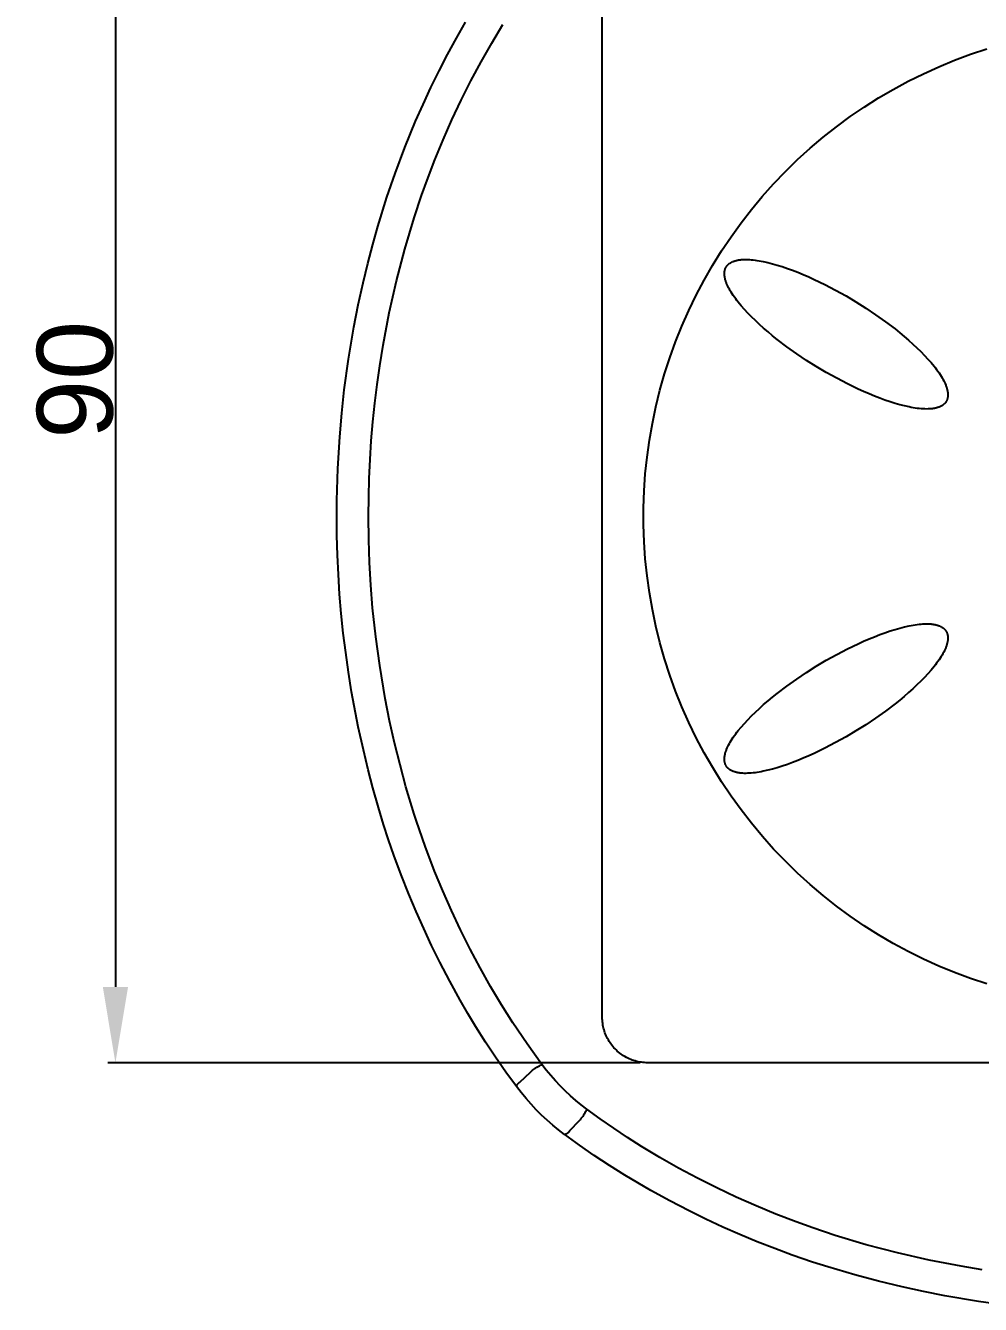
# Model space of a CAD drawing. Header units: millimetres. Extents: x -5 to 5638, y -16 to 780.
# Drawn here: x 2654.8 to 2717.7, y 413 to 497.2 of the extents above; entities that cross this region are included whole.
import ezdxf

# ---------------------------------------------------------------- set-up
doc = ezdxf.new("R2010")
doc.units = ezdxf.units.MM
doc.header["$MEASUREMENT"] = 0
doc.layers.add('DEFAULT', color=7, linetype='Continuous')
doc.layers.add('OUTLINE', color=2, linetype='Continuous')
doc.styles.add('ARIAL', font='arial.ttf')
doc.dimstyles.new('DIMENSION STYLE 01', dxfattribs={"dimtxt": 5, "dimasz": 5, "dimexe": 0.5, "dimexo": 0.5, "dimgap": 0.09, "dimtad": 1, "dimtoh": 1, "dimdec": 0, "dimzin": 0, "dimdsep": 46, "dimtxsty": 'ARIAL', "dimcen": 0.5, "dimadec": 1, "dimazin": 0, "dimtfac": 1, "dimtdec": 4, "dimtofl": 0, "dimtmove": 0, "dimatfit": 3, "dimfxl": 1, "dimtolj": 1, "dimtzin": 0, "dimarcsym": 0})

# ---------------------------------------------------------------- blocks, each defined once
blk = doc.blocks.new('*D20')
at = {"layer": 'DEFAULT', "color": 0, "lineweight": -2, "transparency": 16777216}
for p, q in [((2692.307, 518.894), (2660.216, 518.894)), ((2660.716, 513.894), (2660.716, 433.894)), ((2695.307, 428.894), (2660.216, 428.894))]:
    blk.add_line(p, q, dxfattribs=at)
at = {"layer": 'DEFAULT', "color": 0, "transparency": 16777216}
for points in [[(2659.883, 513.894), (2661.55, 513.894), (2660.716, 518.894)], [(2659.883, 433.894), (2661.55, 433.894), (2660.716, 428.894)]]:
    blk.add_solid(points, dxfattribs=at)
at = {"layer": 'Defpoints', "color": 0, "transparency": 16777216}
for p in [(2692.807, 518.894), (2660.716, 428.894), (2695.807, 428.894)]:
    blk.add_point(p, dxfattribs=at)
at = {"layer": 'DEFAULT', "color": 0, "transparency": 16777216, "insert": (2658.073, 473.894), "char_height": 5, "attachment_point": 5, "rotation": 90, "style": 'ARIAL'}
blk.add_mtext('\\A1;90', dxfattribs=at)

msp = doc.modelspace()

# ---------------------------------------------------------------- linework, layer by layer
at = {"layer": 'OUTLINE'}
for p, q in [((2692.807, 431.894), (2692.807, 518.894)), ((2683.196, 496.404), (2683.801, 497.462)), ((2685.524, 496.081), (2686.258, 497.299)), ((2682.613, 495.333), (2683.196, 496.404)), ((2684.821, 494.843), (2685.524, 496.081)), ((2717.088, 495.344), (2718.151, 495.698)), ((2682.052, 494.25), (2682.613, 495.333)), ((2684.148, 493.587), (2684.821, 494.843)), ((2715.001, 494.527), (2716.037, 494.954)), ((2716.037, 494.954), (2717.088, 495.344)), ((2681.513, 493.154), (2682.052, 494.25)), ((2712.976, 493.567), (2713.98, 494.065)), ((2713.98, 494.065), (2715.001, 494.527)), ((2680.997, 492.046), (2681.513, 493.154)), ((2683.508, 492.313), (2684.148, 493.587)), ((2711.023, 492.47), (2711.99, 493.035)), ((2711.99, 493.035), (2712.976, 493.567)), ((2682.899, 491.022), (2683.508, 492.313)), ((2710.076, 491.87), (2711.023, 492.47)), ((2680.503, 490.928), (2680.997, 492.046)), ((2709.151, 491.239), (2710.076, 491.87)), ((2679.794, 489.204), (2680.503, 490.928)), ((2682.322, 489.715), (2682.899, 491.022)), ((2707.368, 489.881), (2708.247, 490.575)), ((2708.247, 490.575), (2709.151, 491.239)), ((2681.778, 488.393), (2682.322, 489.715)), ((2706.513, 489.157), (2707.368, 489.881)), ((2679.152, 487.497), (2679.794, 489.204)), ((2705.684, 488.403), (2706.513, 489.157)), ((2681.265, 487.056), (2681.778, 488.393)), ((2704.881, 487.621), (2705.684, 488.403)), ((2678.613, 485.93), (2679.152, 487.497)), ((2704.106, 486.812), (2704.881, 487.621)), ((2680.902, 486.042), (2681.265, 487.056)), ((2703.36, 485.976), (2704.106, 486.812)), ((2678.011, 483.99), (2678.613, 485.93)), ((2680.408, 484.559), (2680.902, 486.042)), ((2702.643, 485.115), (2703.36, 485.976)), ((2679.789, 482.496), (2680.408, 484.559)), ((2701.956, 484.229), (2702.643, 485.115)), ((2677.678, 482.817), (2678.011, 483.99)), ((2701.301, 483.32), (2701.956, 484.229)), ((2700.677, 482.389), (2701.301, 483.32)), ((2677.347, 481.554), (2677.678, 482.817)), ((2679.242, 480.41), (2679.789, 482.496)), ((2700.086, 481.437), (2700.677, 482.389)), ((2677.04, 480.285), (2677.347, 481.554)), ((2699.529, 480.465), (2700.086, 481.437)), ((2700.9, 481.16), (2700.909, 481.188)), ((2700.909, 481.188), (2700.919, 481.215)), ((2700.919, 481.215), (2700.93, 481.242)), ((2700.93, 481.242), (2700.941, 481.268)), ((2700.941, 481.268), (2700.953, 481.293)), ((2700.953, 481.293), (2700.967, 481.317)), ((2700.967, 481.317), (2700.981, 481.341)), ((2700.981, 481.341), (2700.996, 481.365)), ((2700.996, 481.365), (2701.011, 481.388)), ((2701.011, 481.388), (2701.028, 481.41)), ((2701.028, 481.41), (2701.046, 481.432)), ((2701.046, 481.432), (2701.065, 481.453)), ((2701.065, 481.453), (2701.085, 481.474)), ((2701.085, 481.474), (2701.106, 481.495)), ((2701.106, 481.495), (2701.127, 481.515)), ((2701.127, 481.515), (2701.15, 481.534)), ((2701.15, 481.534), (2701.174, 481.553)), ((2701.174, 481.553), (2701.199, 481.572)), ((2701.199, 481.572), (2701.225, 481.589)), ((2701.225, 481.589), (2701.252, 481.607)), ((2701.252, 481.607), (2701.28, 481.623)), ((2701.28, 481.623), (2701.309, 481.639)), ((2701.309, 481.639), (2701.339, 481.655)), ((2701.339, 481.655), (2701.371, 481.67)), ((2701.371, 481.67), (2701.403, 481.684)), ((2701.403, 481.684), (2701.436, 481.698)), ((2701.436, 481.698), (2701.471, 481.711)), ((2701.471, 481.711), (2701.507, 481.723)), ((2701.507, 481.723), (2701.543, 481.735)), ((2701.543, 481.735), (2701.581, 481.746)), ((2701.581, 481.746), (2701.62, 481.756)), ((2701.62, 481.756), (2701.66, 481.766)), ((2701.66, 481.766), (2701.701, 481.775)), ((2701.701, 481.775), (2701.743, 481.783)), ((2701.743, 481.783), (2701.786, 481.791)), ((2701.786, 481.791), (2701.831, 481.798)), ((2701.831, 481.798), (2701.876, 481.804)), ((2701.876, 481.804), (2701.923, 481.809)), ((2701.923, 481.809), (2701.97, 481.814)), ((2701.97, 481.814), (2702.069, 481.821)), ((2702.069, 481.821), (2702.172, 481.825)), ((2702.172, 481.825), (2702.279, 481.826)), ((2702.279, 481.826), (2702.39, 481.824)), ((2702.39, 481.824), (2702.506, 481.819)), ((2702.506, 481.819), (2702.626, 481.81)), ((2702.626, 481.81), (2702.749, 481.798)), ((2702.749, 481.798), (2702.877, 481.783)), ((2702.877, 481.783), (2703.008, 481.765)), ((2703.008, 481.765), (2703.144, 481.744)), ((2703.144, 481.744), (2703.282, 481.719)), ((2703.282, 481.719), (2703.425, 481.691)), ((2703.425, 481.691), (2703.72, 481.625)), ((2703.72, 481.625), (2704.027, 481.547)), ((2704.027, 481.547), (2704.346, 481.456)), ((2704.346, 481.456), (2704.674, 481.353)), ((2704.674, 481.353), (2705.011, 481.239)), ((2705.011, 481.239), (2705.355, 481.114)), ((2678.765, 478.304), (2679.242, 480.41)), ((2699.006, 479.474), (2699.529, 480.465)), ((2700.864, 480.913), (2700.865, 480.947)), ((2700.864, 480.879), (2700.864, 480.913)), ((2700.865, 480.845), (2700.864, 480.879)), ((2700.865, 480.947), (2700.867, 480.979)), ((2700.867, 480.809), (2700.865, 480.845)), ((2700.867, 480.979), (2700.87, 481.011)), ((2700.87, 480.773), (2700.867, 480.809)), ((2700.87, 481.011), (2700.874, 481.042)), ((2700.874, 480.737), (2700.87, 480.773)), ((2700.874, 481.042), (2700.88, 481.073)), ((2700.879, 480.699), (2700.874, 480.737)), ((2700.885, 480.661), (2700.879, 480.699)), ((2700.88, 481.073), (2700.886, 481.103)), ((2700.892, 480.623), (2700.885, 480.661)), ((2700.886, 481.103), (2700.893, 481.132)), ((2700.901, 480.583), (2700.892, 480.623)), ((2700.893, 481.132), (2700.9, 481.16)), ((2700.91, 480.543), (2700.901, 480.583)), ((2700.921, 480.503), (2700.91, 480.543)), ((2700.933, 480.461), (2700.921, 480.503)), ((2700.946, 480.419), (2700.933, 480.461)), ((2700.96, 480.377), (2700.946, 480.419)), ((2700.975, 480.333), (2700.96, 480.377)), ((2700.991, 480.289), (2700.975, 480.333)), ((2705.355, 481.114), (2705.705, 480.978)), ((2705.705, 480.978), (2706.06, 480.832)), ((2706.06, 480.832), (2706.416, 480.678)), ((2706.416, 480.678), (2706.775, 480.516)), ((2706.775, 480.516), (2707.489, 480.17)), ((2676.72, 478.826), (2677.04, 480.285)), ((2701.008, 480.245), (2700.991, 480.289)), ((2701.047, 480.154), (2701.008, 480.245)), ((2701.09, 480.06), (2701.047, 480.154)), ((2701.138, 479.964), (2701.09, 480.06)), ((2701.19, 479.866), (2701.138, 479.964)), ((2701.247, 479.766), (2701.19, 479.866)), ((2701.309, 479.663), (2701.247, 479.766)), ((2701.376, 479.558), (2701.309, 479.663)), ((2701.447, 479.451), (2701.376, 479.558)), ((2707.489, 480.17), (2708.193, 479.803)), ((2708.193, 479.803), (2708.877, 479.42)), ((2676.433, 477.36), (2676.72, 478.826)), ((2698.517, 478.466), (2699.006, 479.474)), ((2701.523, 479.342), (2701.447, 479.451)), ((2701.603, 479.231), (2701.523, 479.342)), ((2701.688, 479.119), (2701.603, 479.231)), ((2701.778, 479.004), (2701.688, 479.119)), ((2701.97, 478.771), (2701.778, 479.004)), ((2702.179, 478.533), (2701.97, 478.771)), ((2708.877, 479.42), (2709.534, 479.03)), ((2709.534, 479.03), (2710.18, 478.622)), ((2678.36, 476.181), (2678.765, 478.304)), ((2698.064, 477.441), (2698.517, 478.466)), ((2702.404, 478.29), (2702.179, 478.533)), ((2702.645, 478.044), (2702.404, 478.29)), ((2702.9, 477.796), (2702.645, 478.044)), ((2703.168, 477.546), (2702.9, 477.796)), ((2710.18, 478.622), (2710.831, 478.186)), ((2710.831, 478.186), (2711.477, 477.725)), ((2676.08, 475.248), (2676.433, 477.36)), ((2697.646, 476.401), (2698.064, 477.441)), ((2703.448, 477.296), (2703.168, 477.546)), ((2703.738, 477.046), (2703.448, 477.296)), ((2704.038, 476.798), (2703.738, 477.046)), ((2711.477, 477.725), (2712.109, 477.245)), ((2712.109, 477.245), (2712.417, 476.999)), ((2712.417, 476.999), (2712.716, 476.751)), ((2678.138, 474.813), (2678.36, 476.181)), ((2697.265, 475.348), (2697.646, 476.401)), ((2704.345, 476.552), (2704.038, 476.798)), ((2704.977, 476.072), (2704.345, 476.552)), ((2712.716, 476.751), (2713.006, 476.501)), ((2713.006, 476.501), (2713.286, 476.251)), ((2713.286, 476.251), (2713.554, 476.001)), ((2696.92, 474.281), (2697.265, 475.348)), ((2705.624, 475.611), (2704.977, 476.072)), ((2706.275, 475.175), (2705.624, 475.611)), ((2713.554, 476.001), (2713.809, 475.753)), ((2713.809, 475.753), (2714.05, 475.507)), ((2714.05, 475.507), (2714.275, 475.264)), ((2675.805, 473.227), (2676.08, 475.248)), ((2677.965, 473.585), (2678.138, 474.813)), ((2706.92, 474.767), (2706.275, 475.175)), ((2707.577, 474.377), (2706.92, 474.767)), ((2714.275, 475.264), (2714.484, 475.026)), ((2714.484, 475.026), (2714.677, 474.793)), ((2714.677, 474.793), (2714.766, 474.678)), ((2714.766, 474.678), (2714.851, 474.566)), ((2714.851, 474.566), (2714.932, 474.455)), ((2714.932, 474.455), (2715.007, 474.346)), ((2677.814, 472.353), (2677.965, 473.585)), ((2696.613, 473.204), (2696.92, 474.281)), ((2708.261, 473.994), (2707.577, 474.377)), ((2708.965, 473.627), (2708.261, 473.994)), ((2709.679, 473.281), (2708.965, 473.627)), ((2715.007, 474.346), (2715.079, 474.239)), ((2715.079, 474.239), (2715.145, 474.134)), ((2715.145, 474.134), (2715.207, 474.031)), ((2715.207, 474.031), (2715.264, 473.931)), ((2715.264, 473.931), (2715.317, 473.833)), ((2715.317, 473.833), (2715.364, 473.737)), ((2715.364, 473.737), (2715.407, 473.643)), ((2715.407, 473.643), (2715.446, 473.552)), ((2675.638, 471.688), (2675.805, 473.227)), ((2696.344, 472.116), (2696.613, 473.204)), ((2710.038, 473.119), (2709.679, 473.281)), ((2710.395, 472.965), (2710.038, 473.119)), ((2710.749, 472.819), (2710.395, 472.965)), ((2711.099, 472.683), (2710.749, 472.819)), ((2715.446, 473.552), (2715.463, 473.508)), ((2715.463, 473.508), (2715.479, 473.464)), ((2715.479, 473.464), (2715.495, 473.42)), ((2715.495, 473.42), (2715.509, 473.378)), ((2715.509, 473.378), (2715.522, 473.336)), ((2715.522, 473.336), (2715.533, 473.294)), ((2715.533, 473.294), (2715.544, 473.254)), ((2715.544, 473.254), (2715.553, 473.214)), ((2715.553, 473.214), (2715.562, 473.174)), ((2715.562, 473.174), (2715.569, 473.136)), ((2715.569, 473.136), (2715.575, 473.098)), ((2715.575, 473.098), (2715.58, 473.06)), ((2715.58, 472.755), (2715.575, 472.724)), ((2715.58, 473.06), (2715.584, 473.024)), ((2715.584, 472.786), (2715.58, 472.755)), ((2715.584, 473.024), (2715.587, 472.988)), ((2715.587, 472.818), (2715.584, 472.786)), ((2715.587, 472.988), (2715.589, 472.952)), ((2715.589, 472.85), (2715.587, 472.818)), ((2715.589, 472.952), (2715.59, 472.918)), ((2715.59, 472.884), (2715.589, 472.85)), ((2715.59, 472.918), (2715.59, 472.884)), ((2677.688, 471.118), (2677.814, 472.353)), ((2696.112, 471.02), (2696.344, 472.116)), ((2711.443, 472.558), (2711.099, 472.683)), ((2711.78, 472.444), (2711.443, 472.558)), ((2712.109, 472.341), (2711.78, 472.444)), ((2712.427, 472.25), (2712.109, 472.341)), ((2712.734, 472.172), (2712.427, 472.25)), ((2713.029, 472.106), (2712.734, 472.172)), ((2713.172, 472.078), (2713.029, 472.106)), ((2713.311, 472.053), (2713.172, 472.078)), ((2713.446, 472.032), (2713.311, 472.053)), ((2713.577, 472.014), (2713.446, 472.032)), ((2713.705, 471.999), (2713.577, 472.014)), ((2713.829, 471.987), (2713.705, 471.999)), ((2713.948, 471.978), (2713.829, 471.987)), ((2714.064, 471.973), (2713.948, 471.978)), ((2714.175, 471.971), (2714.064, 471.973)), ((2714.282, 471.972), (2714.175, 471.971)), ((2714.385, 471.976), (2714.282, 471.972)), ((2714.484, 471.983), (2714.385, 471.976)), ((2714.531, 471.988), (2714.484, 471.983)), ((2714.578, 471.993), (2714.531, 471.988)), ((2714.623, 471.999), (2714.578, 471.993)), ((2714.668, 472.006), (2714.623, 471.999)), ((2714.711, 472.014), (2714.668, 472.006)), ((2714.753, 472.022), (2714.711, 472.014)), ((2714.794, 472.031), (2714.753, 472.022)), ((2714.834, 472.041), (2714.794, 472.031)), ((2714.873, 472.051), (2714.834, 472.041)), ((2714.911, 472.062), (2714.873, 472.051)), ((2714.948, 472.074), (2714.911, 472.062)), ((2714.983, 472.086), (2714.948, 472.074)), ((2715.018, 472.099), (2714.983, 472.086)), ((2715.051, 472.113), (2715.018, 472.099)), ((2715.084, 472.127), (2715.051, 472.113)), ((2715.115, 472.142), (2715.084, 472.127)), ((2715.145, 472.158), (2715.115, 472.142)), ((2715.174, 472.174), (2715.145, 472.158)), ((2715.202, 472.19), (2715.174, 472.174)), ((2715.229, 472.208), (2715.202, 472.19)), ((2715.255, 472.225), (2715.229, 472.208)), ((2715.28, 472.244), (2715.255, 472.225)), ((2715.304, 472.263), (2715.28, 472.244)), ((2715.327, 472.282), (2715.304, 472.263)), ((2715.349, 472.302), (2715.327, 472.282)), ((2715.369, 472.323), (2715.349, 472.302)), ((2715.389, 472.344), (2715.369, 472.323)), ((2715.408, 472.365), (2715.389, 472.344)), ((2715.426, 472.387), (2715.408, 472.365)), ((2715.443, 472.409), (2715.426, 472.387)), ((2715.459, 472.432), (2715.443, 472.409)), ((2715.474, 472.456), (2715.459, 472.432)), ((2715.488, 472.48), (2715.474, 472.456)), ((2715.501, 472.504), (2715.488, 472.48)), ((2715.513, 472.529), (2715.501, 472.504)), ((2715.525, 472.555), (2715.513, 472.529)), ((2715.535, 472.582), (2715.525, 472.555)), ((2715.545, 472.609), (2715.535, 472.582)), ((2715.554, 472.637), (2715.545, 472.609)), ((2715.562, 472.665), (2715.554, 472.637)), ((2715.569, 472.694), (2715.562, 472.665)), ((2715.575, 472.724), (2715.569, 472.694)), ((2675.504, 470.145), (2675.638, 471.688)), ((2677.584, 469.88), (2677.688, 471.118)), ((2695.918, 469.916), (2696.112, 471.02)), ((2675.378, 468.046), (2675.504, 470.145)), ((2677.503, 468.64), (2677.584, 469.88)), ((2695.763, 468.806), (2695.918, 469.916)), ((2677.445, 467.399), (2677.503, 468.64)), ((2695.647, 467.692), (2695.763, 468.806)), ((2675.315, 465.944), (2675.378, 468.046)), ((2695.569, 466.574), (2695.647, 467.692)), ((2677.41, 466.157), (2677.445, 467.399)), ((2677.398, 464.914), (2677.41, 466.157)), ((2695.53, 465.454), (2695.569, 466.574)), ((2675.307, 464.915), (2675.315, 465.944)), ((2695.53, 464.333), (2695.53, 465.454)), ((2675.318, 463.63), (2675.307, 464.915)), ((2677.415, 463.356), (2677.398, 464.914)), ((2695.569, 463.213), (2695.53, 464.333)), ((2675.353, 462.346), (2675.318, 463.63)), ((2677.466, 461.857), (2677.415, 463.356)), ((2695.647, 462.096), (2695.569, 463.213)), ((2675.412, 461.062), (2675.353, 462.346)), ((2677.552, 460.361), (2677.466, 461.857)), ((2695.763, 460.981), (2695.647, 462.096)), ((2675.495, 459.779), (2675.412, 461.062)), ((2695.919, 459.871), (2695.763, 460.981)), ((2677.672, 458.867), (2677.552, 460.361)), ((2675.603, 458.49), (2675.495, 459.779)), ((2696.112, 458.768), (2695.919, 459.871)), ((2675.736, 457.204), (2675.603, 458.49)), ((2677.875, 456.963), (2677.672, 458.867)), ((2696.344, 457.671), (2696.112, 458.768)), ((2696.614, 456.584), (2696.344, 457.671)), ((2712.427, 457.539), (2712.734, 457.617)), ((2712.734, 457.617), (2713.029, 457.683)), ((2713.029, 457.683), (2713.172, 457.71)), ((2713.172, 457.71), (2713.311, 457.735)), ((2713.311, 457.735), (2713.446, 457.757)), ((2713.446, 457.757), (2713.577, 457.775)), ((2713.577, 457.775), (2713.705, 457.79)), ((2713.705, 457.79), (2713.829, 457.802)), ((2713.829, 457.802), (2713.948, 457.81)), ((2713.948, 457.81), (2714.064, 457.815)), ((2714.064, 457.815), (2714.175, 457.817)), ((2714.175, 457.817), (2714.282, 457.817)), ((2714.282, 457.817), (2714.385, 457.812)), ((2714.385, 457.812), (2714.484, 457.805)), ((2714.484, 457.805), (2714.531, 457.801)), ((2714.531, 457.801), (2714.578, 457.795)), ((2714.578, 457.795), (2714.623, 457.789)), ((2714.623, 457.789), (2714.668, 457.782)), ((2714.668, 457.782), (2714.711, 457.775)), ((2714.711, 457.775), (2714.753, 457.766)), ((2714.753, 457.766), (2714.794, 457.757)), ((2714.794, 457.757), (2714.834, 457.748)), ((2714.834, 457.748), (2714.873, 457.737)), ((2714.873, 457.737), (2714.911, 457.726)), ((2714.911, 457.726), (2714.948, 457.715)), ((2714.948, 457.715), (2714.983, 457.702)), ((2714.983, 457.702), (2715.018, 457.689)), ((2715.018, 457.689), (2715.051, 457.676)), ((2715.051, 457.676), (2715.084, 457.661)), ((2715.084, 457.661), (2715.115, 457.646)), ((2715.115, 457.646), (2715.145, 457.631)), ((2715.145, 457.631), (2715.174, 457.615)), ((2715.174, 457.615), (2715.202, 457.598)), ((2715.202, 457.598), (2715.229, 457.581)), ((2715.229, 457.581), (2715.255, 457.563)), ((2675.894, 455.922), (2675.736, 457.204)), ((2678.135, 455.065), (2677.875, 456.963)), ((2710.038, 456.669), (2710.395, 456.824)), ((2710.395, 456.824), (2710.749, 456.969)), ((2710.749, 456.969), (2711.099, 457.105)), ((2711.099, 457.105), (2711.443, 457.23)), ((2711.443, 457.23), (2711.78, 457.345)), ((2711.78, 457.345), (2712.109, 457.448)), ((2712.109, 457.448), (2712.427, 457.539)), ((2715.255, 457.563), (2715.28, 457.545)), ((2715.28, 457.545), (2715.304, 457.526)), ((2715.304, 457.526), (2715.327, 457.506)), ((2715.327, 457.506), (2715.349, 457.486)), ((2715.349, 457.486), (2715.369, 457.466)), ((2715.369, 457.466), (2715.389, 457.445)), ((2715.389, 457.445), (2715.408, 457.423)), ((2715.408, 457.423), (2715.426, 457.401)), ((2715.426, 457.401), (2715.443, 457.379)), ((2715.443, 457.379), (2715.459, 457.356)), ((2715.459, 457.356), (2715.474, 457.333)), ((2715.474, 457.333), (2715.488, 457.309)), ((2715.488, 457.309), (2715.501, 457.284)), ((2715.501, 457.284), (2715.513, 457.259)), ((2715.513, 457.259), (2715.525, 457.233)), ((2715.525, 457.233), (2715.535, 457.207)), ((2715.535, 457.207), (2715.545, 457.18)), ((2715.545, 457.18), (2715.554, 457.152)), ((2715.554, 457.152), (2715.562, 457.123)), ((2715.562, 457.123), (2715.569, 457.094)), ((2715.569, 457.094), (2715.575, 457.064)), ((2715.575, 457.064), (2715.58, 457.034)), ((2715.58, 456.728), (2715.575, 456.691)), ((2715.58, 457.034), (2715.584, 457.002)), ((2715.584, 456.765), (2715.58, 456.728)), ((2715.584, 457.002), (2715.587, 456.971)), ((2715.587, 456.801), (2715.584, 456.765)), ((2715.587, 456.971), (2715.589, 456.938)), ((2715.589, 456.836), (2715.587, 456.801)), ((2715.589, 456.938), (2715.59, 456.905)), ((2715.59, 456.871), (2715.589, 456.836)), ((2715.59, 456.905), (2715.59, 456.871)), ((2676.076, 454.642), (2675.894, 455.922)), ((2696.921, 455.506), (2696.614, 456.584)), ((2708.261, 455.794), (2708.965, 456.161)), ((2708.965, 456.161), (2709.679, 456.507)), ((2709.679, 456.507), (2710.038, 456.669)), ((2715.317, 455.956), (2715.264, 455.858)), ((2715.364, 456.052), (2715.317, 455.956)), ((2715.407, 456.145), (2715.364, 456.052)), ((2715.446, 456.236), (2715.407, 456.145)), ((2715.463, 456.281), (2715.446, 456.236)), ((2715.479, 456.325), (2715.463, 456.281)), ((2715.495, 456.368), (2715.479, 456.325)), ((2715.509, 456.411), (2715.495, 456.368)), ((2715.522, 456.453), (2715.509, 456.411)), ((2715.533, 456.494), (2715.522, 456.453)), ((2715.544, 456.535), (2715.533, 456.494)), ((2715.553, 456.575), (2715.544, 456.535)), ((2715.562, 456.614), (2715.553, 456.575)), ((2715.569, 456.653), (2715.562, 456.614)), ((2715.575, 456.691), (2715.569, 456.653)), ((2678.502, 452.902), (2678.135, 455.065)), ((2697.265, 454.44), (2696.921, 455.506)), ((2706.92, 455.021), (2707.577, 455.412)), ((2707.577, 455.412), (2708.261, 455.794)), ((2714.766, 455.11), (2714.677, 454.996)), ((2714.851, 455.223), (2714.766, 455.11)), ((2714.932, 455.333), (2714.851, 455.223)), ((2715.007, 455.442), (2714.932, 455.333)), ((2715.079, 455.549), (2715.007, 455.442)), ((2715.145, 455.654), (2715.079, 455.549)), ((2715.207, 455.757), (2715.145, 455.654)), ((2715.264, 455.858), (2715.207, 455.757)), ((2676.288, 453.333), (2676.076, 454.642)), ((2697.646, 453.386), (2697.265, 454.44)), ((2705.624, 454.177), (2706.275, 454.613)), ((2706.275, 454.613), (2706.92, 455.021)), ((2714.05, 454.282), (2713.809, 454.036)), ((2714.275, 454.524), (2714.05, 454.282)), ((2714.484, 454.763), (2714.275, 454.524)), ((2714.677, 454.996), (2714.484, 454.763)), ((2698.064, 452.346), (2697.646, 453.386)), ((2704.345, 453.236), (2704.977, 453.716)), ((2704.977, 453.716), (2705.624, 454.177)), ((2713.286, 453.537), (2713.006, 453.287)), ((2713.554, 453.787), (2713.286, 453.537)), ((2713.809, 454.036), (2713.554, 453.787)), ((2676.726, 451.031), (2676.288, 453.333)), ((2678.794, 451.433), (2678.502, 452.902)), ((2703.448, 452.493), (2703.738, 452.743)), ((2703.738, 452.743), (2704.038, 452.991)), ((2704.038, 452.991), (2704.345, 453.236)), ((2712.109, 452.544), (2711.477, 452.063)), ((2712.417, 452.789), (2712.109, 452.544)), ((2712.716, 453.037), (2712.417, 452.789)), ((2713.006, 453.287), (2712.716, 453.037)), ((2698.517, 451.322), (2698.064, 452.346)), ((2702.404, 451.498), (2702.645, 451.744)), ((2702.645, 451.744), (2702.9, 451.993)), ((2702.9, 451.993), (2703.168, 452.243)), ((2703.168, 452.243), (2703.448, 452.493)), ((2711.477, 452.063), (2710.831, 451.603)), ((2677.06, 449.506), (2676.726, 451.031)), ((2679.119, 449.972), (2678.794, 451.433)), ((2699.006, 450.313), (2698.517, 451.322)), ((2701.778, 450.784), (2701.97, 451.017)), ((2701.97, 451.017), (2702.179, 451.255)), ((2702.179, 451.255), (2702.404, 451.498)), ((2710.18, 451.166), (2709.534, 450.759)), ((2710.831, 451.603), (2710.18, 451.166)), ((2699.53, 449.322), (2699.006, 450.313)), ((2701.19, 449.922), (2701.247, 450.023)), ((2701.247, 450.023), (2701.309, 450.126)), ((2701.309, 450.126), (2701.376, 450.231)), ((2701.376, 450.231), (2701.447, 450.338)), ((2701.447, 450.338), (2701.523, 450.447)), ((2701.523, 450.447), (2701.603, 450.557)), ((2701.603, 450.557), (2701.688, 450.67)), ((2701.688, 450.67), (2701.778, 450.784)), ((2708.193, 449.986), (2707.489, 449.618)), ((2708.877, 450.368), (2708.193, 449.986)), ((2709.534, 450.759), (2708.877, 450.368)), ((2677.379, 448.187), (2677.06, 449.506)), ((2679.478, 448.521), (2679.119, 449.972)), ((2700.087, 448.35), (2699.53, 449.322)), ((2700.885, 449.127), (2700.892, 449.166)), ((2700.892, 449.166), (2700.901, 449.205)), ((2700.901, 449.205), (2700.91, 449.245)), ((2700.91, 449.245), (2700.921, 449.286)), ((2700.921, 449.286), (2700.933, 449.327)), ((2700.933, 449.327), (2700.946, 449.369)), ((2700.946, 449.369), (2700.96, 449.412)), ((2700.96, 449.412), (2700.975, 449.455)), ((2700.975, 449.455), (2700.991, 449.499)), ((2700.991, 449.499), (2701.008, 449.544)), ((2701.008, 449.544), (2701.047, 449.635)), ((2701.047, 449.635), (2701.09, 449.728)), ((2701.09, 449.728), (2701.138, 449.824)), ((2701.138, 449.824), (2701.19, 449.922)), ((2706.775, 449.273), (2706.416, 449.11)), ((2707.489, 449.618), (2706.775, 449.273)), ((2679.869, 447.079), (2679.478, 448.521)), ((2700.678, 447.398), (2700.087, 448.35)), ((2700.864, 448.909), (2700.865, 448.944)), ((2700.864, 448.875), (2700.864, 448.909)), ((2700.865, 448.842), (2700.864, 448.875)), ((2700.865, 448.944), (2700.867, 448.979)), ((2700.867, 448.809), (2700.865, 448.842)), ((2700.867, 448.979), (2700.87, 449.015)), ((2700.87, 448.777), (2700.867, 448.809)), ((2700.87, 449.015), (2700.874, 449.052)), ((2700.874, 448.746), (2700.87, 448.777)), ((2700.874, 449.052), (2700.879, 449.089)), ((2700.88, 448.716), (2700.874, 448.746)), ((2700.879, 449.089), (2700.885, 449.127)), ((2700.886, 448.686), (2700.88, 448.716)), ((2700.893, 448.657), (2700.886, 448.686)), ((2700.9, 448.628), (2700.893, 448.657)), ((2700.909, 448.6), (2700.9, 448.628)), ((2700.919, 448.573), (2700.909, 448.6)), ((2700.93, 448.547), (2700.919, 448.573)), ((2700.941, 448.521), (2700.93, 448.547)), ((2700.953, 448.496), (2700.941, 448.521)), ((2700.967, 448.471), (2700.953, 448.496)), ((2700.981, 448.447), (2700.967, 448.471)), ((2700.996, 448.424), (2700.981, 448.447)), ((2701.011, 448.401), (2700.996, 448.424)), ((2701.028, 448.378), (2701.011, 448.401)), ((2701.046, 448.357), (2701.028, 448.378)), ((2701.065, 448.335), (2701.046, 448.357)), ((2701.085, 448.314), (2701.065, 448.335)), ((2701.106, 448.294), (2701.085, 448.314)), ((2704.346, 448.332), (2704.027, 448.241)), ((2704.674, 448.435), (2704.346, 448.332)), ((2705.011, 448.549), (2704.674, 448.435)), ((2705.355, 448.675), (2705.011, 448.549)), ((2705.705, 448.811), (2705.355, 448.675)), ((2706.06, 448.956), (2705.705, 448.811)), ((2706.416, 449.11), (2706.06, 448.956)), ((2677.689, 447.007), (2677.379, 448.187)), ((2701.127, 448.274), (2701.106, 448.294)), ((2701.15, 448.254), (2701.127, 448.274)), ((2701.174, 448.235), (2701.15, 448.254)), ((2701.199, 448.217), (2701.174, 448.235)), ((2701.225, 448.199), (2701.199, 448.217)), ((2701.252, 448.182), (2701.225, 448.199)), ((2701.28, 448.165), (2701.252, 448.182)), ((2701.309, 448.149), (2701.28, 448.165)), ((2701.339, 448.133), (2701.309, 448.149)), ((2701.371, 448.119), (2701.339, 448.133)), ((2701.403, 448.104), (2701.371, 448.119)), ((2701.436, 448.091), (2701.403, 448.104)), ((2701.471, 448.078), (2701.436, 448.091)), ((2701.507, 448.065), (2701.471, 448.078)), ((2701.543, 448.054), (2701.507, 448.065)), ((2701.581, 448.043), (2701.543, 448.054)), ((2701.62, 448.032), (2701.581, 448.043)), ((2701.66, 448.022), (2701.62, 448.032)), ((2701.701, 448.013), (2701.66, 448.022)), ((2701.743, 448.005), (2701.701, 448.013)), ((2701.786, 447.998), (2701.743, 448.005)), ((2701.831, 447.991), (2701.786, 447.998)), ((2701.876, 447.985), (2701.831, 447.991)), ((2701.923, 447.979), (2701.876, 447.985)), ((2701.97, 447.975), (2701.923, 447.979)), ((2702.069, 447.967), (2701.97, 447.975)), ((2702.172, 447.963), (2702.069, 447.967)), ((2702.279, 447.962), (2702.172, 447.963)), ((2702.39, 447.965), (2702.279, 447.962)), ((2702.506, 447.97), (2702.39, 447.965)), ((2702.626, 447.978), (2702.506, 447.97)), ((2702.749, 447.99), (2702.626, 447.978)), ((2702.877, 448.005), (2702.749, 447.99)), ((2703.008, 448.023), (2702.877, 448.005)), ((2703.144, 448.045), (2703.008, 448.023)), ((2703.282, 448.069), (2703.144, 448.045)), ((2703.425, 448.097), (2703.282, 448.069)), ((2703.72, 448.163), (2703.425, 448.097)), ((2704.027, 448.241), (2703.72, 448.163)), ((2678.059, 445.703), (2677.689, 447.007)), ((2680.41, 445.284), (2679.869, 447.079)), ((2701.302, 446.467), (2700.678, 447.398)), ((2701.957, 445.558), (2701.302, 446.467)), ((2678.395, 444.602), (2678.059, 445.703)), ((2680.561, 444.815), (2680.41, 445.284)), ((2702.644, 444.673), (2701.957, 445.558)), ((2678.725, 443.589), (2678.395, 444.602)), ((2681.133, 443.159), (2680.561, 444.815)), ((2703.361, 443.812), (2702.644, 444.673)), ((2679.072, 442.581), (2678.725, 443.589)), ((2704.107, 442.976), (2703.361, 443.812)), ((2679.551, 441.282), (2679.072, 442.581)), ((2681.755, 441.52), (2681.133, 443.159)), ((2704.882, 442.167), (2704.107, 442.976)), ((2705.685, 441.385), (2704.882, 442.167)), ((2680.059, 439.993), (2679.551, 441.282)), ((2682.293, 440.213), (2681.755, 441.52)), ((2706.514, 440.631), (2705.685, 441.385)), ((2680.536, 438.858), (2680.059, 439.993)), ((2682.862, 438.921), (2682.293, 440.213)), ((2707.369, 439.907), (2706.514, 440.631)), ((2708.248, 439.212), (2707.369, 439.907)), ((2709.152, 438.549), (2708.248, 439.212)), ((2681.036, 437.732), (2680.536, 438.858)), ((2683.461, 437.644), (2682.862, 438.921)), ((2710.077, 437.917), (2709.152, 438.549)), ((2681.558, 436.619), (2681.036, 437.732)), ((2684.092, 436.383), (2683.461, 437.644)), ((2711.024, 437.318), (2710.077, 437.917)), ((2682.102, 435.516), (2681.558, 436.619)), ((2711.991, 436.752), (2711.024, 437.318)), ((2712.978, 436.221), (2711.991, 436.752)), ((2684.753, 435.139), (2684.092, 436.383)), ((2713.982, 435.723), (2712.978, 436.221)), ((2715.002, 435.261), (2713.982, 435.723)), ((2682.756, 434.263), (2682.102, 435.516)), ((2685.445, 433.913), (2684.753, 435.139)), ((2716.039, 434.834), (2715.002, 435.261)), ((2717.089, 434.444), (2716.039, 434.834)), ((2683.44, 433.026), (2682.756, 434.263)), ((2718.152, 434.09), (2717.089, 434.444)), ((2686.166, 432.707), (2685.445, 433.913)), ((2683.954, 432.14), (2683.44, 433.026)), ((2686.918, 431.52), (2686.166, 432.707)), ((2684.485, 431.262), (2683.954, 432.14)), ((2687.852, 430.135), (2686.918, 431.52)), ((2692.809, 431.79), (2692.807, 431.894)), ((2692.814, 431.685), (2692.809, 431.79)), ((2692.823, 431.581), (2692.814, 431.685)), ((2692.836, 431.477), (2692.823, 431.581)), ((2692.852, 431.373), (2692.836, 431.477)), ((2685.121, 430.255), (2684.485, 431.262)), ((2692.872, 431.271), (2692.852, 431.373)), ((2692.896, 431.169), (2692.872, 431.271)), ((2692.923, 431.067), (2692.896, 431.169)), ((2692.954, 430.967), (2692.923, 431.067)), ((2692.988, 430.868), (2692.954, 430.967)), ((2693.025, 430.77), (2692.988, 430.868)), ((2693.066, 430.674), (2693.025, 430.77)), ((2693.111, 430.579), (2693.066, 430.674)), ((2685.779, 429.26), (2685.121, 430.255)), ((2688.83, 428.782), (2687.852, 430.135)), ((2693.158, 430.486), (2693.111, 430.579)), ((2693.209, 430.394), (2693.158, 430.486)), ((2693.263, 430.305), (2693.209, 430.394)), ((2693.32, 430.217), (2693.263, 430.305)), ((2693.38, 430.131), (2693.32, 430.217)), ((2693.443, 430.047), (2693.38, 430.131)), ((2693.509, 429.966), (2693.443, 430.047)), ((2693.577, 429.887), (2693.509, 429.966)), ((2693.649, 429.81), (2693.577, 429.887)), ((2693.723, 429.736), (2693.649, 429.81)), ((2686.457, 428.282), (2685.779, 429.26)), ((2693.8, 429.665), (2693.723, 429.736)), ((2693.879, 429.596), (2693.8, 429.665)), ((2693.96, 429.53), (2693.879, 429.596)), ((2694.044, 429.467), (2693.96, 429.53)), ((2694.129, 429.407), (2694.044, 429.467)), ((2694.217, 429.35), (2694.129, 429.407)), ((2694.307, 429.296), (2694.217, 429.35)), ((2694.398, 429.245), (2694.307, 429.296)), ((2694.492, 429.198), (2694.398, 429.245)), ((2694.587, 429.154), (2694.492, 429.198)), ((2694.683, 429.113), (2694.587, 429.154)), ((2694.781, 429.075), (2694.683, 429.113)), ((2694.88, 429.041), (2694.781, 429.075)), ((2694.98, 429.01), (2694.88, 429.041)), ((2695.081, 428.983), (2694.98, 429.01)), ((2695.183, 428.96), (2695.081, 428.983)), ((2695.286, 428.94), (2695.183, 428.96)), ((2695.389, 428.923), (2695.286, 428.94)), ((2695.493, 428.911), (2695.389, 428.923)), ((2687.157, 427.32), (2686.457, 428.282)), ((2687.378, 427.625), (2688.067, 428.276)), ((2688.067, 428.276), (2688.135, 428.338)), ((2688.135, 428.338), (2688.205, 428.397)), ((2688.205, 428.397), (2688.277, 428.455)), ((2688.277, 428.455), (2688.351, 428.509)), ((2688.351, 428.509), (2688.427, 428.562)), ((2688.427, 428.562), (2688.504, 428.611)), ((2688.504, 428.611), (2688.583, 428.658)), ((2688.583, 428.658), (2688.664, 428.702)), ((2688.664, 428.702), (2688.746, 428.744)), ((2688.746, 428.744), (2688.83, 428.782)), ((2689.115, 428.415), (2688.83, 428.782)), ((2689.412, 428.057), (2689.115, 428.415)), ((2695.598, 428.902), (2695.493, 428.911)), ((2695.702, 428.896), (2695.598, 428.902)), ((2695.807, 428.894), (2695.702, 428.896)), ((2759.807, 428.894), (2695.807, 428.894)), ((2687.158, 427.319), (2687.162, 427.334)), ((2687.464, 426.924), (2687.158, 427.319)), ((2687.162, 427.334), (2687.166, 427.35)), ((2687.166, 427.35), (2687.171, 427.365)), ((2687.171, 427.365), (2687.176, 427.381)), ((2687.176, 427.381), (2687.182, 427.396)), ((2687.182, 427.396), (2687.188, 427.411)), ((2687.188, 427.411), (2687.195, 427.425)), ((2687.195, 427.425), (2687.202, 427.44)), ((2687.202, 427.44), (2687.21, 427.454)), ((2687.21, 427.454), (2687.218, 427.468)), ((2687.218, 427.468), (2687.227, 427.482)), ((2687.227, 427.482), (2687.236, 427.495)), ((2687.236, 427.495), (2687.246, 427.508)), ((2687.246, 427.508), (2687.256, 427.521)), ((2687.256, 427.521), (2687.266, 427.533)), ((2687.266, 427.533), (2687.277, 427.545)), ((2687.277, 427.545), (2687.288, 427.556)), ((2687.288, 427.556), (2687.3, 427.567)), ((2687.3, 427.567), (2687.312, 427.578)), ((2687.312, 427.578), (2687.325, 427.588)), ((2687.325, 427.588), (2687.337, 427.598)), ((2687.337, 427.598), (2687.351, 427.608)), ((2687.351, 427.608), (2687.364, 427.617)), ((2687.364, 427.617), (2687.378, 427.625)), ((2689.72, 427.708), (2689.412, 428.057)), ((2690.039, 427.369), (2689.72, 427.708)), ((2690.369, 427.041), (2690.039, 427.369)), ((2687.782, 426.539), (2687.464, 426.924)), ((2688.112, 426.165), (2687.782, 426.539)), ((2690.709, 426.723), (2690.369, 427.041)), ((2691.059, 426.416), (2690.709, 426.723)), ((2691.419, 426.121), (2691.059, 426.416)), ((2688.454, 425.801), (2688.112, 426.165)), ((2688.807, 425.449), (2688.454, 425.801)), ((2691.788, 425.837), (2691.419, 426.121)), ((2691.665, 425.59), (2691.618, 425.511)), ((2691.708, 425.671), (2691.665, 425.59)), ((2691.75, 425.753), (2691.708, 425.671)), ((2691.788, 425.837), (2691.75, 425.753)), ((2692.671, 425.196), (2691.788, 425.837)), ((2689.172, 425.108), (2688.807, 425.449)), ((2689.548, 424.78), (2689.172, 425.108)), ((2689.934, 424.464), (2689.548, 424.78)), ((2691.285, 425.072), (2690.636, 424.38)), ((2691.346, 425.14), (2691.285, 425.072)), ((2691.406, 425.211), (2691.346, 425.14)), ((2691.462, 425.283), (2691.406, 425.211)), ((2691.517, 425.357), (2691.462, 425.283)), ((2691.569, 425.433), (2691.517, 425.357)), ((2691.618, 425.511), (2691.569, 425.433)), ((2693.567, 424.573), (2692.671, 425.196)), ((2690.33, 424.16), (2689.934, 424.464)), ((2690.346, 424.164), (2690.33, 424.16)), ((2691.299, 423.46), (2690.331, 424.159)), ((2690.361, 424.168), (2690.346, 424.164)), ((2690.377, 424.173), (2690.361, 424.168)), ((2690.392, 424.178), (2690.377, 424.173)), ((2690.407, 424.184), (2690.392, 424.178)), ((2690.422, 424.19), (2690.407, 424.184)), ((2690.437, 424.197), (2690.422, 424.19)), ((2690.451, 424.204), (2690.437, 424.197)), ((2690.466, 424.212), (2690.451, 424.204)), ((2690.479, 424.22), (2690.466, 424.212)), ((2690.493, 424.229), (2690.479, 424.22)), ((2690.506, 424.238), (2690.493, 424.229)), ((2690.519, 424.248), (2690.506, 424.238)), ((2690.532, 424.258), (2690.519, 424.248)), ((2690.544, 424.268), (2690.532, 424.258)), ((2690.556, 424.279), (2690.544, 424.268)), ((2690.568, 424.291), (2690.556, 424.279)), ((2690.579, 424.302), (2690.568, 424.291)), ((2690.59, 424.314), (2690.579, 424.302)), ((2690.6, 424.327), (2690.59, 424.314)), ((2690.61, 424.34), (2690.6, 424.327)), ((2690.619, 424.353), (2690.61, 424.34)), ((2690.628, 424.366), (2690.619, 424.353)), ((2690.636, 424.38), (2690.628, 424.366)), ((2694.476, 423.969), (2693.567, 424.573)), ((2695.399, 423.382), (2694.476, 423.969)), ((2692.283, 422.782), (2691.299, 423.46)), ((2696.61, 422.651), (2695.399, 423.382)), ((2693.28, 422.126), (2692.283, 422.782)), ((2697.842, 421.95), (2696.61, 422.651)), ((2694.292, 421.491), (2693.28, 422.126)), ((2695.149, 420.976), (2694.292, 421.491)), ((2699.092, 421.281), (2697.842, 421.95)), ((2696.015, 420.476), (2695.149, 420.976)), ((2700.359, 420.642), (2699.092, 421.281)), ((2701.643, 420.035), (2700.359, 420.642)), ((2697.268, 419.787), (2696.015, 420.476)), ((2698.537, 419.129), (2697.268, 419.787)), ((2702.943, 419.46), (2701.643, 420.035)), ((2699.642, 418.588), (2698.537, 419.129)), ((2704.258, 418.916), (2702.943, 419.46)), ((2705.588, 418.405), (2704.258, 418.916)), ((2700.759, 418.07), (2699.642, 418.588)), ((2701.885, 417.575), (2700.759, 418.07)), ((2706.695, 418.006), (2705.588, 418.405)), ((2708.168, 417.515), (2706.695, 418.006)), ((2703.021, 417.102), (2701.885, 417.575)), ((2710.213, 416.902), (2708.168, 417.515)), ((2704.185, 416.647), (2703.021, 417.102)), ((2705.326, 416.226), (2704.185, 416.647)), ((2712.281, 416.359), (2710.213, 416.902)), ((2714.369, 415.886), (2712.281, 416.359)), ((2706.669, 415.764), (2705.326, 416.226)), ((2707.668, 415.442), (2706.669, 415.764)), ((2709.453, 414.913), (2707.668, 415.442)), ((2716.475, 415.483), (2714.369, 415.886)), ((2717.862, 415.256), (2716.475, 415.483)), ((2711.009, 414.497), (2709.453, 414.913)), ((2712.575, 414.119), (2711.009, 414.497)), ((2713.985, 413.813), (2712.575, 414.119)), ((2715.401, 413.538), (2713.985, 413.813)), ((2717.614, 413.17), (2715.401, 413.538)), ((2719.062, 412.97), (2717.614, 413.17))]:
    msp.add_line(p, q, dxfattribs=at)

# ---------------------------------------------------------------- dimensions: what is measured, and where the dimension line sits
at = {"layer": 'DEFAULT'}
dim = msp.add_linear_dim(base=(2660.716, 428.894), p1=(2692.807, 518.894), p2=(2695.807, 428.894), angle=90, dimstyle='DIMENSION STYLE 01', dxfattribs=at)
dim.commit()
dim.dimension.update_dxf_attribs({"geometry": '*D20', "text_midpoint": (2658.073, 473.894)})

doc.saveas('drawing.dxf')
